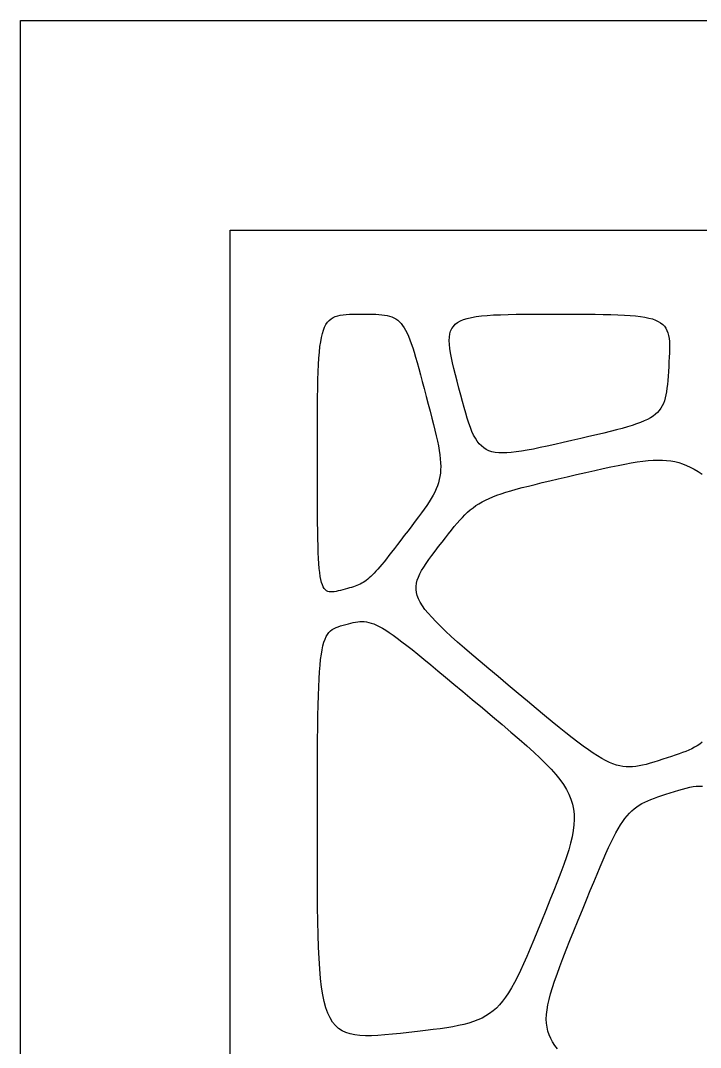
# Model space of a CAD drawing. Header units: millimetres. Extents: x 0 to 2400, y 0 to 1000.
# Drawn here: x 0 to 324.4, y 510.2 to 1000 of the extents above; entities that cross this region are included whole.
import ezdxf

# ---------------------------------------------------------------- set-up
doc = ezdxf.new("R2010")
doc.units = ezdxf.units.MM

msp = doc.modelspace()

# ---------------------------------------------------------------- linework, layer by layer
at = {"layer": '03'}
for p, q in [((149.624, 710.023), (150.577, 710.479)), ((150.577, 710.479), (151.604, 710.875)), ((151.604, 710.875), (152.707, 711.233)), ((152.707, 711.233), (153.889, 711.573)), ((153.889, 711.573), (155.152, 711.915)), ((155.152, 711.915), (156.417, 712.252)), ((156.417, 712.252), (157.611, 712.558)), ((157.611, 712.558), (158.747, 712.826)), ((158.747, 712.826), (159.839, 713.047)), ((159.839, 713.047), (160.898, 713.214)), ((160.898, 713.214), (161.939, 713.317)), ((161.939, 713.317), (162.975, 713.351)), ((162.975, 713.351), (164.019, 713.305)), ((164.019, 713.305), (165.083, 713.173)), ((165.083, 713.173), (166.182, 712.946)), ((166.182, 712.946), (167.327, 712.617)), ((167.327, 712.617), (168.534, 712.176)), ((168.534, 712.176), (169.813, 711.617)), ((169.813, 711.617), (171.18, 710.931)), ((171.18, 710.931), (172.646, 710.11)), ((145.29, 704.898), (145.86, 706.139)), ((145.86, 706.139), (146.488, 707.197)), ((146.488, 707.197), (147.176, 708.095)), ((147.176, 708.095), (147.926, 708.851)), ((147.926, 708.851), (148.741, 709.487)), ((148.741, 709.487), (149.624, 710.023)), ((172.646, 710.11), (174.225, 709.147)), ((174.225, 709.147), (175.93, 708.032)), ((175.93, 708.032), (177.774, 706.759)), ((177.774, 706.759), (179.771, 705.318)), ((143.892, 699.88), (144.308, 701.789)), ((144.308, 701.789), (144.773, 703.455)), ((144.773, 703.455), (145.29, 704.898)), ((179.771, 705.318), (181.933, 703.703)), ((181.933, 703.703), (184.273, 701.905)), ((184.273, 701.905), (186.806, 699.916)), ((143.196, 695.25), (143.523, 697.707)), ((143.523, 697.707), (143.892, 699.88)), ((186.806, 699.916), (189.543, 697.728)), ((189.543, 697.728), (192.499, 695.333)), ((142.663, 689.402), (142.911, 692.489)), ((142.911, 692.489), (143.196, 695.25)), ((192.499, 695.333), (195.685, 692.723)), ((195.685, 692.723), (199.116, 689.89)), ((142.271, 682.172), (142.451, 685.97)), ((142.451, 685.97), (142.663, 689.402)), ((199.116, 689.89), (202.804, 686.826)), ((202.804, 686.826), (206.763, 683.522)), ((142.121, 677.988), (142.271, 682.172)), ((206.763, 683.522), (211.006, 679.972)), ((141.999, 673.396), (142.121, 677.988)), ((211.006, 679.972), (215.545, 676.167)), ((215.545, 676.167), (220.395, 672.098)), ((141.9, 668.378), (141.999, 673.396)), ((220.395, 672.098), (225.243, 668.028)), ((141.824, 662.912), (141.9, 668.378)), ((225.243, 668.028), (229.774, 664.209)), ((141.767, 656.978), (141.824, 662.912)), ((229.774, 664.209), (233.995, 660.622)), ((141.725, 650.555), (141.767, 656.978)), ((233.995, 660.622), (237.91, 657.248)), ((237.91, 657.248), (241.526, 654.068)), ((241.526, 654.068), (244.85, 651.061)), ((141.698, 643.623), (141.725, 650.555)), ((244.85, 651.061), (247.887, 648.208)), ((247.887, 648.208), (250.644, 645.491)), ((141.681, 636.161), (141.698, 643.623)), ((250.644, 645.491), (253.126, 642.889)), ((253.126, 642.889), (255.339, 640.383)), ((255.339, 640.383), (257.291, 637.953)), ((257.291, 637.953), (258.986, 635.58)), ((141.672, 628.15), (141.681, 636.161)), ((258.986, 635.58), (260.43, 633.245)), ((260.43, 633.245), (261.631, 630.928)), ((141.669, 619.568), (141.672, 628.15)), ((261.631, 630.928), (262.593, 628.609)), ((262.593, 628.609), (263.324, 626.27)), ((263.324, 626.27), (263.829, 623.89)), ((263.829, 623.89), (264.114, 621.45)), ((141.669, 610.396), (141.669, 619.568)), ((264.185, 618.932), (264.048, 616.314)), ((264.114, 621.45), (264.185, 618.932)), ((263.71, 613.578), (263.177, 610.705)), ((264.048, 616.314), (263.71, 613.578)), ((141.67, 601.223), (141.669, 610.396)), ((262.454, 607.674), (261.548, 604.467)), ((263.177, 610.705), (262.454, 607.674)), ((261.548, 604.467), (260.464, 601.063)), ((141.68, 592.644), (141.67, 601.223)), ((260.464, 601.063), (259.21, 597.444)), ((257.79, 593.591), (256.212, 589.482)), ((259.21, 597.444), (257.79, 593.591)), ((141.708, 584.638), (141.68, 592.644)), ((256.212, 589.482), (254.48, 585.1)), ((141.762, 577.187), (141.708, 584.638)), ((254.48, 585.1), (252.602, 580.424)), ((252.602, 580.424), (250.582, 575.435)), ((141.852, 570.272), (141.762, 577.187)), ((250.582, 575.435), (248.56, 570.448)), ((141.985, 563.875), (141.852, 570.272)), ((248.56, 570.448), (246.659, 565.781)), ((142.172, 557.977), (141.985, 563.875)), ((246.659, 565.781), (244.867, 561.423)), ((244.867, 561.423), (243.17, 557.362)), ((142.419, 552.559), (142.172, 557.977)), ((241.555, 553.588), (240.008, 550.087)), ((243.17, 557.362), (241.555, 553.588)), ((142.737, 547.602), (142.419, 552.559)), ((240.008, 550.087), (238.518, 546.847)), ((143.135, 543.088), (142.737, 547.602)), ((237.071, 543.859), (235.653, 541.109)), ((238.518, 546.847), (237.071, 543.859)), ((143.62, 538.998), (143.135, 543.088)), ((144.202, 535.313), (143.62, 538.998)), ((235.653, 541.109), (234.251, 538.587)), ((144.889, 532.014), (144.202, 535.313)), ((231.445, 534.176), (230.014, 532.264)), ((232.853, 536.279), (231.445, 534.176)), ((234.251, 538.587), (232.853, 536.279)), ((145.691, 529.083), (144.889, 532.014)), ((146.616, 526.501), (145.691, 529.083)), ((228.546, 530.533), (227.03, 528.97)), ((230.014, 532.264), (228.546, 530.533)), ((147.673, 524.249), (146.616, 526.501)), ((148.871, 522.308), (147.673, 524.249)), ((220.208, 524.171), (218.248, 523.276)), ((222.053, 525.176), (220.208, 524.171)), ((223.796, 526.304), (222.053, 525.176)), ((225.451, 527.564), (223.796, 526.304)), ((227.03, 528.97), (225.451, 527.564)), ((150.218, 520.66), (148.871, 522.308)), ((151.724, 519.286), (150.218, 520.66)), ((153.396, 518.168), (151.724, 519.286)), ((203.337, 519.56), (200.204, 519.107)), ((206.263, 520.04), (203.337, 519.56)), ((208.995, 520.561), (206.263, 520.04)), ((211.546, 521.133), (208.995, 520.561)), ((213.93, 521.768), (211.546, 521.133)), ((216.16, 522.479), (213.93, 521.768)), ((218.248, 523.276), (216.16, 522.479)), ((155.245, 517.285), (153.396, 518.168)), ((157.278, 516.621), (155.245, 517.285)), ((159.505, 516.155), (157.278, 516.621)), ((161.934, 515.87), (159.505, 516.155)), ((164.574, 515.746), (161.934, 515.87)), ((167.434, 515.765), (164.574, 515.746)), ((170.523, 515.908), (167.434, 515.765)), ((173.849, 516.156), (170.523, 515.908)), ((177.421, 516.491), (173.849, 516.156)), ((181.249, 516.894), (177.421, 516.491)), ((185.34, 517.345), (181.249, 516.894)), ((189.432, 517.802), (185.34, 517.345)), ((193.265, 518.24), (189.432, 517.802)), ((196.851, 518.671), (193.265, 518.24)), ((200.204, 519.107), (196.851, 518.671))]:
    msp.add_line(p, q, dxfattribs=at)
at = {"layer": '04'}
for p, q in [((147.252, 856.944), (148.132, 857.693)), ((148.132, 857.693), (149.1, 858.305)), ((149.1, 858.305), (150.16, 858.796)), ((150.16, 858.796), (151.316, 859.178)), ((151.316, 859.178), (152.573, 859.465)), ((152.573, 859.465), (153.935, 859.671)), ((153.935, 859.671), (155.405, 859.809)), ((155.405, 859.809), (156.988, 859.893)), ((156.988, 859.893), (158.689, 859.936)), ((158.689, 859.936), (160.511, 859.951)), ((160.511, 859.951), (162.459, 859.953)), ((162.459, 859.953), (164.407, 859.952)), ((164.407, 859.952), (166.232, 859.943)), ((166.232, 859.943), (167.939, 859.918)), ((167.939, 859.918), (169.535, 859.869)), ((169.535, 859.869), (171.027, 859.789)), ((171.027, 859.789), (172.42, 859.669)), ((172.42, 859.669), (173.721, 859.502)), ((173.721, 859.502), (174.936, 859.279)), ((174.936, 859.279), (176.071, 858.994)), ((176.071, 858.994), (177.133, 858.637)), ((177.133, 858.637), (178.127, 858.201)), ((178.127, 858.201), (179.061, 857.679)), ((179.061, 857.679), (179.94, 857.061)), ((144.024, 850.693), (144.527, 852.323)), ((144.527, 852.323), (145.097, 853.749)), ((145.097, 853.749), (145.739, 854.986)), ((145.739, 854.986), (146.455, 856.047)), ((146.455, 856.047), (147.252, 856.944)), ((179.94, 857.061), (180.771, 856.341)), ((180.771, 856.341), (181.56, 855.51)), ((181.56, 855.51), (182.313, 854.561)), ((182.313, 854.561), (183.036, 853.485)), ((183.036, 853.485), (183.736, 852.275)), ((143.202, 846.768), (143.584, 848.845)), ((143.584, 848.845), (144.024, 850.693)), ((183.736, 852.275), (184.419, 850.923)), ((184.419, 850.923), (185.091, 849.421)), ((185.091, 849.421), (185.759, 847.761)), ((185.759, 847.761), (186.429, 845.935)), ((142.598, 841.866), (142.875, 844.446)), ((142.875, 844.446), (143.202, 846.768)), ((186.429, 845.935), (187.106, 843.935)), ((187.106, 843.935), (187.798, 841.754)), ((142.177, 835.879), (142.367, 839.015)), ((142.367, 839.015), (142.598, 841.866)), ((187.798, 841.754), (188.511, 839.383)), ((188.511, 839.383), (189.25, 836.814)), ((142.026, 832.444), (142.177, 835.879)), ((189.25, 836.814), (190.022, 834.04)), ((190.022, 834.04), (190.834, 831.053)), ((141.819, 824.626), (141.908, 828.698)), ((141.908, 828.698), (142.026, 832.444)), ((190.834, 831.053), (191.691, 827.844)), ((191.691, 827.844), (192.601, 824.407)), ((141.756, 820.215), (141.819, 824.626)), ((192.601, 824.407), (193.568, 820.732)), ((141.713, 815.451), (141.756, 820.215)), ((193.568, 820.732), (194.534, 817.057)), ((141.688, 810.321), (141.713, 815.451)), ((194.534, 817.057), (195.434, 813.614)), ((195.434, 813.614), (196.266, 810.39)), ((141.674, 804.81), (141.688, 810.321)), ((196.266, 810.39), (197.029, 807.371)), ((141.669, 798.907), (141.674, 804.81)), ((197.029, 807.371), (197.72, 804.547)), ((197.72, 804.547), (198.337, 801.902)), ((141.669, 792.597), (141.669, 798.907)), ((198.337, 801.902), (198.88, 799.425)), ((198.88, 799.425), (199.346, 797.102)), ((199.346, 797.102), (199.734, 794.921)), ((199.734, 794.921), (200.042, 792.868)), ((141.669, 786.286), (141.669, 792.597)), ((200.042, 792.868), (200.268, 790.932)), ((200.268, 790.932), (200.41, 789.098)), ((200.41, 789.098), (200.466, 787.354)), ((141.672, 780.384), (141.669, 786.286)), ((200.317, 784.084), (200.107, 782.533)), ((200.436, 785.687), (200.317, 784.084)), ((200.466, 787.354), (200.436, 785.687)), ((141.68, 774.876), (141.672, 780.384)), ((199.408, 779.531), (198.916, 778.056)), ((199.805, 781.019), (199.408, 779.531)), ((200.107, 782.533), (199.805, 781.019)), ((141.695, 769.75), (141.68, 774.876)), ((197.637, 775.091), (196.846, 773.575)), ((198.326, 776.58), (197.637, 775.091)), ((198.916, 778.056), (198.326, 776.58)), ((141.72, 764.992), (141.695, 769.75)), ((194.955, 770.413), (193.851, 768.742)), ((195.953, 772.02), (194.955, 770.413)), ((196.846, 773.575), (195.953, 772.02)), ((141.757, 760.591), (141.72, 764.992)), ((191.317, 765.151), (189.883, 763.207)), ((192.639, 766.992), (191.317, 765.151)), ((193.851, 768.742), (192.639, 766.992)), ((141.808, 756.533), (141.757, 760.591)), ((188.336, 761.146), (186.674, 758.955)), ((189.883, 763.207), (188.336, 761.146)), ((141.877, 752.805), (141.808, 756.533)), ((184.895, 756.622), (183.115, 754.29)), ((186.674, 758.955), (184.895, 756.622)), ((141.965, 749.394), (141.877, 752.805)), ((179.887, 750.07), (178.425, 748.17)), ((181.448, 752.108), (179.887, 750.07)), ((183.115, 754.29), (181.448, 752.108)), ((142.075, 746.288), (141.965, 749.394)), ((142.21, 743.473), (142.075, 746.288)), ((175.776, 744.763), (174.576, 743.245)), ((177.057, 746.403), (175.776, 744.763)), ((178.425, 748.17), (177.057, 746.403)), ((142.371, 740.936), (142.21, 743.473)), ((142.562, 738.665), (142.371, 740.936)), ((172.395, 740.549), (171.4, 739.361)), ((173.451, 741.842), (172.395, 740.549)), ((174.576, 743.245), (173.451, 741.842)), ((142.785, 736.647), (142.562, 738.665)), ((143.041, 734.868), (142.785, 736.647)), ((143.335, 733.317), (143.041, 734.868)), ((167.141, 734.787), (166.388, 734.106)), ((167.919, 735.538), (167.141, 734.787)), ((168.727, 736.365), (167.919, 735.538)), ((169.573, 737.275), (168.727, 736.365)), ((170.462, 738.271), (169.573, 737.275)), ((171.4, 739.361), (170.462, 738.271)), ((143.667, 731.979), (143.335, 733.317)), ((144.041, 730.843), (143.667, 731.979)), ((144.458, 729.894), (144.041, 730.843)), ((144.923, 729.121), (144.458, 729.894)), ((158.834, 729.922), (157.938, 729.641)), ((159.685, 730.21), (158.834, 729.922)), ((160.499, 730.513), (159.685, 730.21)), ((161.28, 730.834), (160.499, 730.513)), ((162.037, 731.181), (161.28, 730.834)), ((162.774, 731.559), (162.037, 731.181)), ((163.498, 731.973), (162.774, 731.559)), ((164.215, 732.429), (163.498, 731.973)), ((164.931, 732.932), (164.215, 732.429)), ((165.654, 733.49), (164.931, 732.932)), ((166.388, 734.106), (165.654, 733.49)), ((145.435, 728.51), (144.923, 729.121)), ((146, 728.048), (145.435, 728.51)), ((146.618, 727.723), (146, 728.048)), ((147.291, 727.522), (146.618, 727.723)), ((148.024, 727.431), (147.291, 727.522)), ((148.817, 727.438), (148.024, 727.431)), ((149.674, 727.529), (148.817, 727.438)), ((150.597, 727.693), (149.674, 727.529)), ((151.589, 727.915), (150.597, 727.693)), ((152.651, 728.184), (151.589, 727.915)), ((153.786, 728.486), (152.651, 728.184)), ((154.922, 728.791), (153.786, 728.486)), ((155.988, 729.081), (154.922, 728.791)), ((156.991, 729.363), (155.988, 729.081)), ((157.938, 729.641), (156.991, 729.363))]:
    msp.add_line(p, q, dxfattribs=at)
at = {"layer": '08'}
for p, q in [((309.99, 631.587), (312.069, 632.251)), ((312.069, 632.251), (314.023, 632.861)), ((314.023, 632.861), (315.868, 633.408)), ((315.868, 633.408), (317.616, 633.882)), ((317.616, 633.882), (319.282, 634.273)), ((319.282, 634.273), (320.88, 634.571)), ((320.88, 634.571), (322.424, 634.768)), ((322.424, 634.768), (323.928, 634.854)), ((323.928, 634.854), (325.407, 634.818)), ((296.5, 626.459), (297.856, 627.158)), ((297.856, 627.158), (299.289, 627.817)), ((299.289, 627.817), (300.808, 628.446)), ((300.808, 628.446), (302.421, 629.059)), ((302.421, 629.059), (304.136, 629.667)), ((304.136, 629.667), (305.964, 630.283)), ((305.964, 630.283), (307.912, 630.919)), ((307.912, 630.919), (309.99, 631.587)), ((290.556, 621.913), (291.663, 623.003)), ((291.663, 623.003), (292.801, 623.99)), ((292.801, 623.99), (293.981, 624.887)), ((293.981, 624.887), (295.211, 625.706)), ((295.211, 625.706), (296.5, 626.459)), ((286.277, 616.287), (287.342, 617.909)), ((287.342, 617.909), (288.405, 619.379)), ((288.405, 619.379), (289.473, 620.71)), ((289.473, 620.71), (290.556, 621.913)), ((282.973, 610.393), (284.101, 612.542)), ((284.101, 612.542), (285.199, 614.502)), ((285.199, 614.502), (286.277, 616.287)), ((280.594, 605.482), (281.807, 608.044)), ((281.807, 608.044), (282.973, 610.393)), ((277.99, 599.673), (279.324, 602.696)), ((279.324, 602.696), (280.594, 605.482)), ((276.581, 596.401), (277.99, 599.673)), ((273.508, 589.059), (275.091, 592.867)), ((275.091, 592.867), (276.581, 596.401)), ((271.825, 584.966), (273.508, 589.059)), ((270.034, 580.574), (271.825, 584.966)), ((268.124, 575.873), (270.034, 580.574)), ((266.087, 570.848), (268.124, 575.873)), ((264.053, 565.823), (266.087, 570.848)), ((262.155, 561.117), (264.053, 565.823)), ((260.398, 556.714), (262.155, 561.117)), ((258.782, 552.598), (260.398, 556.714)), ((255.985, 545.164), (257.311, 548.753)), ((257.311, 548.753), (258.782, 552.598)), ((254.807, 541.814), (255.985, 545.164)), ((253.778, 538.688), (254.807, 541.814)), ((252.18, 533.043), (252.902, 535.77)), ((252.902, 535.77), (253.778, 538.688)), ((251.205, 528.102), (251.614, 530.493)), ((251.614, 530.493), (252.18, 533.043)), ((250.871, 523.738), (250.957, 525.856)), ((250.957, 525.856), (251.205, 528.102)), ((250.949, 521.732), (250.871, 523.738)), ((251.193, 519.823), (250.949, 521.732)), ((251.606, 517.995), (251.193, 519.823)), ((252.189, 516.231), (251.606, 517.995)), ((252.943, 514.516), (252.189, 516.231)), ((253.873, 512.834), (252.943, 514.516)), ((254.978, 511.169), (253.873, 512.834)), ((256.262, 509.505), (254.978, 511.169))]:
    msp.add_line(p, q, dxfattribs=at)
at = {"layer": '09'}
for p, q in [((288.351, 788.443), (291.389, 789)), ((291.389, 789), (294.238, 789.466)), ((294.238, 789.466), (296.916, 789.839)), ((296.916, 789.839), (299.437, 790.117)), ((299.437, 790.117), (301.818, 790.295)), ((301.818, 790.295), (304.075, 790.371)), ((304.075, 790.371), (306.223, 790.342)), ((306.223, 790.342), (308.279, 790.205)), ((308.279, 790.205), (310.259, 789.957)), ((310.259, 789.957), (312.178, 789.595)), ((312.178, 789.595), (314.053, 789.115)), ((314.053, 789.115), (315.9, 788.516)), ((265.279, 783.384), (269.781, 784.417)), ((269.781, 784.417), (273.999, 785.378)), ((273.999, 785.378), (277.949, 786.264)), ((277.949, 786.264), (281.647, 787.073)), ((281.647, 787.073), (285.109, 787.8)), ((285.109, 787.8), (288.351, 788.443)), ((315.9, 788.516), (317.734, 787.793)), ((317.734, 787.793), (319.572, 786.944)), ((319.572, 786.944), (321.429, 785.966)), ((321.429, 785.966), (323.322, 784.856)), ((323.322, 784.856), (325.266, 783.611)), ((245.505, 778.761), (248.939, 779.589)), ((248.939, 779.589), (252.62, 780.459)), ((252.62, 780.459), (256.562, 781.376)), ((256.562, 781.376), (260.777, 782.349)), ((260.777, 782.349), (265.279, 783.384)), ((227.265, 773.538), (229.342, 774.271)), ((229.342, 774.271), (231.573, 774.997)), ((231.573, 774.997), (233.972, 775.722)), ((233.972, 775.722), (236.551, 776.455)), ((236.551, 776.455), (239.324, 777.201)), ((239.324, 777.201), (242.304, 777.967)), ((242.304, 777.967), (245.505, 778.761)), ((217.299, 768.603), (218.729, 769.524)), ((218.729, 769.524), (220.234, 770.396)), ((220.234, 770.396), (221.827, 771.227)), ((221.827, 771.227), (223.521, 772.023)), ((223.521, 772.023), (225.329, 772.791)), ((225.329, 772.791), (227.265, 773.538)), ((210.803, 763.027), (212.059, 764.294)), ((212.059, 764.294), (213.323, 765.479)), ((213.323, 765.479), (214.609, 766.587)), ((214.609, 766.587), (215.93, 767.626)), ((215.93, 767.626), (217.299, 768.603)), ((206.952, 758.655), (208.263, 760.214)), ((208.263, 760.214), (209.542, 761.669)), ((209.542, 761.669), (210.803, 763.027)), ((202.7, 753.286), (204.184, 755.198)), ((204.184, 755.198), (205.597, 756.986)), ((205.597, 756.986), (206.952, 758.655)), ((199.465, 749.061), (201.131, 751.243)), ((201.131, 751.243), (202.7, 753.286)), ((194.835, 742.894), (196.257, 744.827)), ((196.257, 744.827), (197.802, 746.878)), ((197.802, 746.878), (199.465, 749.061)), ((192.393, 739.333), (193.545, 741.068)), ((193.545, 741.068), (194.835, 742.894)), ((189.828, 734.55), (190.528, 736.087)), ((190.528, 736.087), (191.385, 737.678)), ((191.385, 737.678), (192.393, 739.333)), ((188.742, 728.656), (188.743, 730.117)), ((188.743, 730.117), (188.929, 731.578)), ((188.929, 731.578), (189.293, 733.051)), ((189.293, 733.051), (189.828, 734.55)), ((188.931, 727.18), (188.742, 728.656)), ((189.318, 725.677), (188.931, 727.18)), ((189.91, 724.133), (189.318, 725.677)), ((190.713, 722.535), (189.91, 724.133)), ((191.733, 720.87), (190.713, 722.535)), ((192.978, 719.124), (191.733, 720.87)), ((194.455, 717.284), (192.978, 719.124)), ((196.169, 715.336), (194.455, 717.284)), ((198.128, 713.268), (196.169, 715.336)), ((200.338, 711.066), (198.128, 713.268)), ((202.806, 708.717), (200.338, 711.066)), ((205.538, 706.208), (202.806, 708.717)), ((208.542, 703.524), (205.538, 706.208)), ((211.824, 700.654), (208.542, 703.524)), ((215.391, 697.583), (211.824, 700.654)), ((219.248, 694.299), (215.391, 697.583)), ((223.404, 690.788), (219.248, 694.299)), ((227.865, 687.036), (223.404, 690.788)), ((232.637, 683.031), (227.865, 687.036)), ((237.41, 679.027), (232.637, 683.031)), ((241.88, 675.283), (237.41, 679.027)), ((246.061, 671.791), (241.88, 675.283)), ((249.97, 668.544), (246.061, 671.791)), ((253.619, 665.536), (249.97, 668.544)), ((257.025, 662.759), (253.619, 665.536)), ((260.202, 660.207), (257.025, 662.759)), ((263.164, 657.871), (260.202, 660.207)), ((265.928, 655.745), (263.164, 657.871)), ((268.507, 653.821), (265.928, 655.745)), ((270.917, 652.093), (268.507, 653.821)), ((273.172, 650.554), (270.917, 652.093)), ((318.884, 652.029), (317.406, 651.4)), ((320.285, 652.684), (318.884, 652.029)), ((321.618, 653.375), (320.285, 652.684)), ((322.892, 654.114), (321.618, 653.375)), ((324.117, 654.91), (322.892, 654.114)), ((325.302, 655.773), (324.117, 654.91)), ((275.287, 649.195), (273.172, 650.554)), ((277.277, 648.011), (275.287, 649.195)), ((279.158, 646.994), (277.277, 648.011)), ((280.943, 646.136), (279.158, 646.994)), ((304.25, 646.92), (302.239, 646.289)), ((306.389, 647.604), (304.25, 646.92)), ((308.527, 648.291), (306.389, 647.604)), ((310.532, 648.942), (308.527, 648.291)), ((312.413, 649.569), (310.532, 648.942)), ((314.179, 650.18), (312.413, 649.569)), ((315.84, 650.787), (314.179, 650.18)), ((317.406, 651.4), (315.84, 650.787)), ((282.647, 645.432), (280.943, 646.136)), ((284.286, 644.873), (282.647, 645.432)), ((285.875, 644.452), (284.286, 644.873)), ((287.427, 644.163), (285.875, 644.452)), ((288.959, 643.997), (287.427, 644.163)), ((290.484, 643.949), (288.959, 643.997)), ((292.018, 644.011), (290.484, 643.949)), ((293.576, 644.175), (292.018, 644.011)), ((295.172, 644.435), (293.576, 644.175)), ((296.822, 644.784), (295.172, 644.435)), ((298.54, 645.214), (296.822, 644.784)), ((300.34, 645.718), (298.54, 645.214)), ((302.239, 646.289), (300.34, 645.718))]:
    msp.add_line(p, q, dxfattribs=at)
at = {"layer": '10'}
for p, q in [((209.863, 856.705), (211.403, 857.352)), ((211.403, 857.352), (213.169, 857.908)), ((213.169, 857.908), (215.169, 858.378)), ((215.169, 858.378), (217.414, 858.77)), ((217.414, 858.77), (219.911, 859.091)), ((219.911, 859.091), (222.671, 859.347)), ((222.671, 859.347), (225.703, 859.548)), ((225.703, 859.548), (229.016, 859.698)), ((229.016, 859.698), (232.62, 859.806)), ((232.62, 859.806), (236.523, 859.878)), ((236.523, 859.878), (240.736, 859.922)), ((240.736, 859.922), (245.266, 859.944)), ((245.266, 859.944), (250.125, 859.952)), ((250.125, 859.952), (255.32, 859.953)), ((255.32, 859.953), (260.515, 859.953)), ((260.515, 859.953), (265.375, 859.947)), ((265.375, 859.947), (269.911, 859.931)), ((269.911, 859.931), (274.133, 859.9)), ((274.133, 859.9), (278.052, 859.849)), ((278.052, 859.849), (281.679, 859.772)), ((281.679, 859.772), (285.026, 859.666)), ((285.026, 859.666), (288.101, 859.524)), ((288.101, 859.524), (290.918, 859.341)), ((290.918, 859.341), (293.486, 859.114)), ((293.486, 859.114), (295.817, 858.836)), ((295.817, 858.836), (297.92, 858.503)), ((297.92, 858.503), (299.808, 858.109)), ((299.808, 858.109), (301.491, 857.65)), ((301.491, 857.65), (302.98, 857.12)), ((205.216, 851.833), (205.769, 853.049)), ((205.769, 853.049), (206.501, 854.137)), ((206.501, 854.137), (207.421, 855.104)), ((207.421, 855.104), (208.539, 855.958)), ((208.539, 855.958), (209.863, 856.705)), ((302.98, 857.12), (304.285, 856.514)), ((304.285, 856.514), (305.418, 855.829)), ((305.418, 855.829), (306.389, 855.057)), ((306.389, 855.057), (307.21, 854.195)), ((307.21, 854.195), (307.89, 853.237)), ((307.89, 853.237), (308.442, 852.178)), ((204.536, 847.347), (204.609, 848.989)), ((204.609, 848.989), (204.832, 850.482)), ((204.832, 850.482), (205.216, 851.833)), ((308.442, 852.178), (308.876, 851.014)), ((308.876, 851.014), (309.202, 849.738)), ((309.202, 849.738), (309.432, 848.347)), ((309.432, 848.347), (309.577, 846.835)), ((204.605, 845.549), (204.536, 847.347)), ((204.807, 843.587), (204.605, 845.549)), ((205.131, 841.455), (204.807, 843.587)), ((309.577, 846.835), (309.646, 845.197)), ((309.652, 843.428), (309.605, 841.523)), ((309.646, 845.197), (309.652, 843.428)), ((205.57, 839.145), (205.131, 841.455)), ((206.113, 836.65), (205.57, 839.145)), ((309.516, 839.477), (309.396, 837.284)), ((309.605, 841.523), (309.516, 839.477)), ((206.75, 833.964), (206.113, 836.65)), ((207.474, 831.079), (206.75, 833.964)), ((309.255, 834.941), (309.111, 832.597)), ((309.396, 837.284), (309.255, 834.941)), ((208.274, 827.987), (207.474, 831.079)), ((209.142, 824.683), (208.274, 827.987)), ((308.814, 828.35), (308.642, 826.432)), ((308.967, 830.403), (308.814, 828.35)), ((309.111, 832.597), (308.967, 830.403)), ((210.013, 821.379), (209.142, 824.683)), ((308.207, 822.973), (307.925, 821.417)), ((308.443, 824.642), (308.207, 822.973)), ((308.642, 826.432), (308.443, 824.642)), ((210.837, 818.29), (210.013, 821.379)), ((211.624, 815.412), (210.837, 818.29)), ((307.184, 818.618), (306.707, 817.36)), ((307.587, 819.968), (307.184, 818.618)), ((307.925, 821.417), (307.587, 819.968)), ((212.387, 812.738), (211.624, 815.412)), ((304.737, 814.069), (303.87, 813.109)), ((305.493, 815.092), (304.737, 814.069)), ((306.146, 816.187), (305.493, 815.092)), ((306.707, 817.36), (306.146, 816.187)), ((213.134, 810.265), (212.387, 812.738)), ((213.878, 807.986), (213.134, 810.265)), ((295.809, 808.291), (293.902, 807.579)), ((297.539, 809.018), (295.809, 808.291)), ((299.103, 809.765), (297.539, 809.018)), ((300.508, 810.541), (299.103, 809.765)), ((301.765, 811.352), (300.508, 810.541)), ((302.883, 812.206), (301.765, 811.352)), ((303.87, 813.109), (302.883, 812.206)), ((214.63, 805.898), (213.878, 807.986)), ((215.399, 803.994), (214.63, 805.898)), ((216.198, 802.27), (215.399, 803.994)), ((281.393, 803.982), (278.232, 803.205)), ((284.322, 804.73), (281.393, 803.982)), ((287.029, 805.457), (284.322, 804.73)), ((289.521, 806.169), (287.029, 805.457)), ((291.809, 806.874), (289.521, 806.169)), ((293.902, 807.579), (291.809, 806.874)), ((217.036, 800.721), (216.198, 802.27)), ((217.925, 799.342), (217.036, 800.721)), ((218.875, 798.128), (217.925, 799.342)), ((258.893, 798.711), (254.977, 797.82)), ((263.077, 799.671), (258.893, 798.711)), ((267.261, 800.633), (263.077, 799.671)), ((271.175, 801.538), (267.261, 800.633)), ((274.829, 802.393), (271.175, 801.538)), ((278.232, 803.205), (274.829, 802.393)), ((219.898, 797.074), (218.875, 798.128)), ((221.004, 796.174), (219.898, 797.074)), ((222.205, 795.424), (221.004, 796.174)), ((223.51, 794.819), (222.205, 795.424)), ((224.931, 794.353), (223.51, 794.819)), ((226.479, 794.022), (224.931, 794.353)), ((228.165, 793.82), (226.479, 794.022)), ((229.999, 793.743), (228.165, 793.82)), ((231.992, 793.786), (229.999, 793.743)), ((234.155, 793.942), (231.992, 793.786)), ((236.5, 794.208), (234.155, 793.942)), ((239.036, 794.579), (236.5, 794.208)), ((241.775, 795.049), (239.036, 794.579)), ((244.728, 795.613), (241.775, 795.049)), ((247.906, 796.266), (244.728, 795.613)), ((251.318, 797.004), (247.906, 796.266)), ((254.977, 797.82), (251.318, 797.004))]:
    msp.add_line(p, q, dxfattribs=at)
at = {"layer": 'frame'}
for p, q in [((0, 1000), (2400, 1000)), ((0, 0), (0, 1000)), ((100, 100), (100, 900)), ((100, 900), (2300, 900))]:
    msp.add_line(p, q, dxfattribs=at)

doc.saveas('drawing.dxf')
